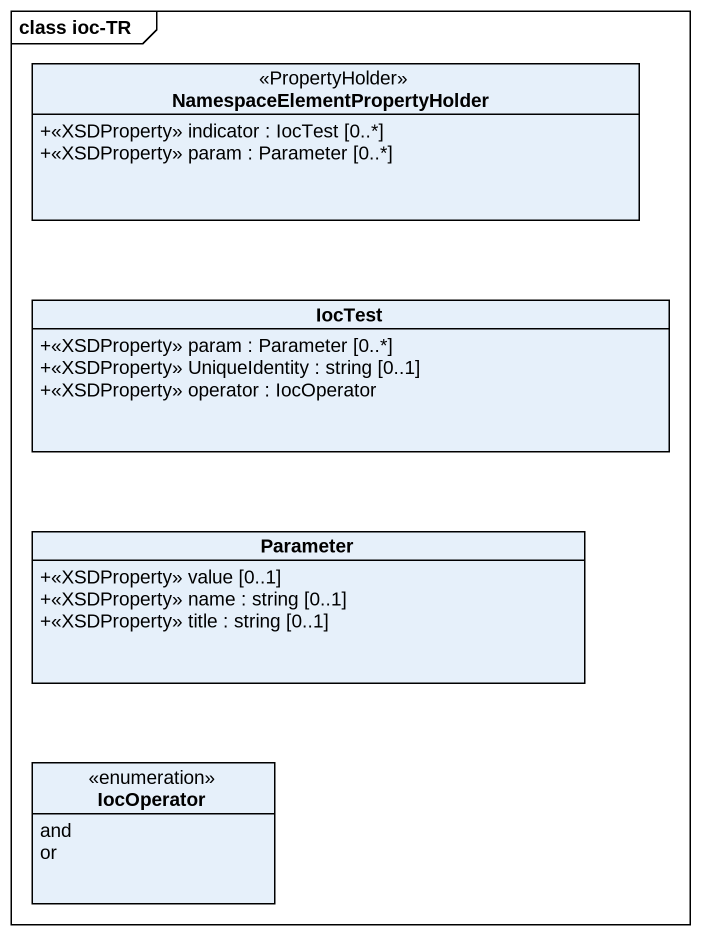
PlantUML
@startuml
mainframe class ioc-TR
hide circle
hide empty members
skinparam classAttributeIconSize 0
class "NamespaceElementPropertyHolder" as NamespaceElementPropertyHold <<PropertyHolder>> {
  +<<XSDProperty>> indicator : IocTest [0..*]
  +<<XSDProperty>> param : Parameter [0..*]
}
class IocTest {
  +<<XSDProperty>> param : Parameter [0..*]
  +<<XSDProperty>> UniqueIdentity : string [0..1]
  +<<XSDProperty>> operator : IocOperator
}
class Parameter {
  +<<XSDProperty>> value [0..1]
  +<<XSDProperty>> name : string [0..1]
  +<<XSDProperty>> title : string [0..1]
}
enum IocOperator {
  and
  or
}
@enduml
